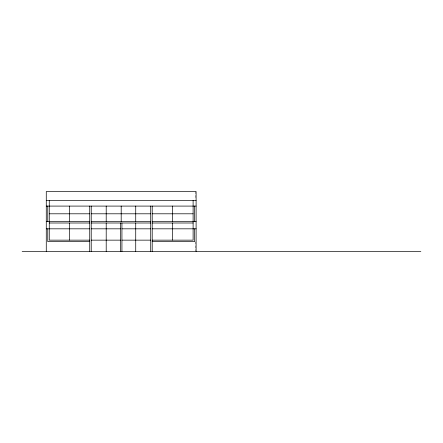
<?xml version="1.0" encoding="UTF-8"?>
<svg xmlns="http://www.w3.org/2000/svg" width="443" height="443" viewBox="0 0 443 443"><rect width="100%" height="100%" fill="white"/><g stroke="black" fill="none" stroke-linecap="round" stroke-linejoin="round"><path stroke-width="0.33" stroke-dasharray="2.21 1.66" d="M195.357 191.537L195.357 199.012M195.357 241.861L195.357 250.782"/><path stroke-width="0.66" d="M46.271 200.374L196.105 200.374M46.271 206.089L196.105 206.089M49.267 213.797L89.724 213.797M91.225 213.797L150.714 213.797M152.209 213.797L193.109 213.797M46.271 221.5L89.724 221.5M91.225 221.5L150.714 221.5M152.209 221.5L196.105 221.5M49.267 223.001L89.724 223.001M91.225 223.001L150.714 223.001M152.209 223.001L193.109 223.001M46.271 228.821L89.724 228.821M91.225 228.821L120.441 228.821M121.936 228.821L150.714 228.821M152.209 228.821L196.105 228.821M89.724 240.145L49.267 240.145L49.267 200.374M91.225 240.145L120.441 240.145M121.936 240.145L150.714 240.145M152.209 240.145L193.109 240.145L193.109 200.374M89.724 241.64L47.772 241.64L47.772 228.821M152.209 241.64L194.604 241.64L194.604 228.821M22.15 251.463L420.85 251.463M196.105 251.463L196.105 191.537L46.271 191.537L46.271 251.463M194.604 206.089L194.604 221.5M172.659 206.089L172.659 221.5M172.659 223.001L172.659 240.145M152.209 206.089L152.209 251.463M150.714 206.089L150.714 251.463M135.73 206.089L135.73 221.5M135.73 223.001L135.73 251.463M121.936 223.001L121.936 251.463M121.188 206.089L121.188 221.5M120.441 223.001L120.441 251.463M106.204 206.089L106.204 221.5M106.204 223.001L106.204 251.463M91.225 206.089L91.225 251.463M89.724 206.089L89.724 251.463M69.496 206.089L69.496 221.5M69.496 223.001L69.496 240.145M47.772 206.089L47.772 221.5"/></g></svg>
